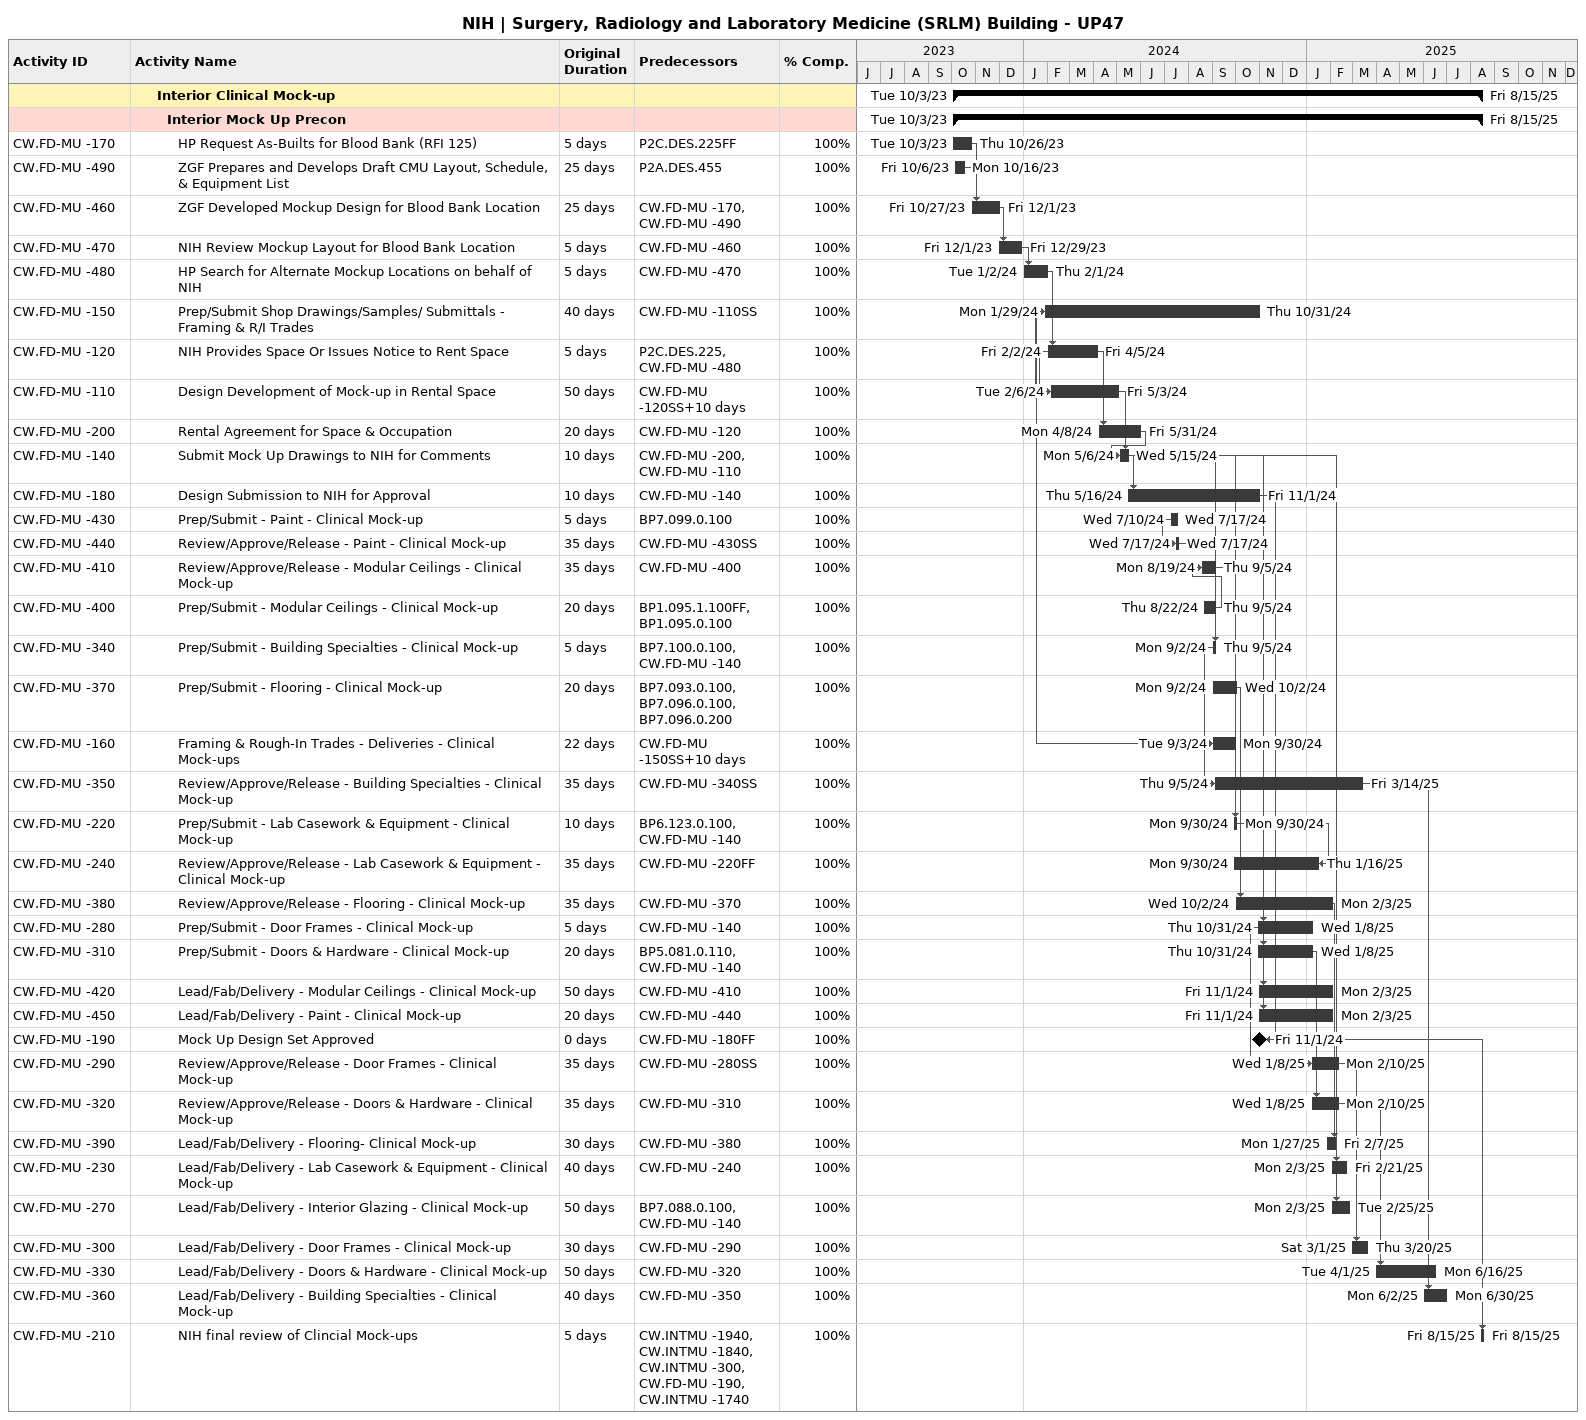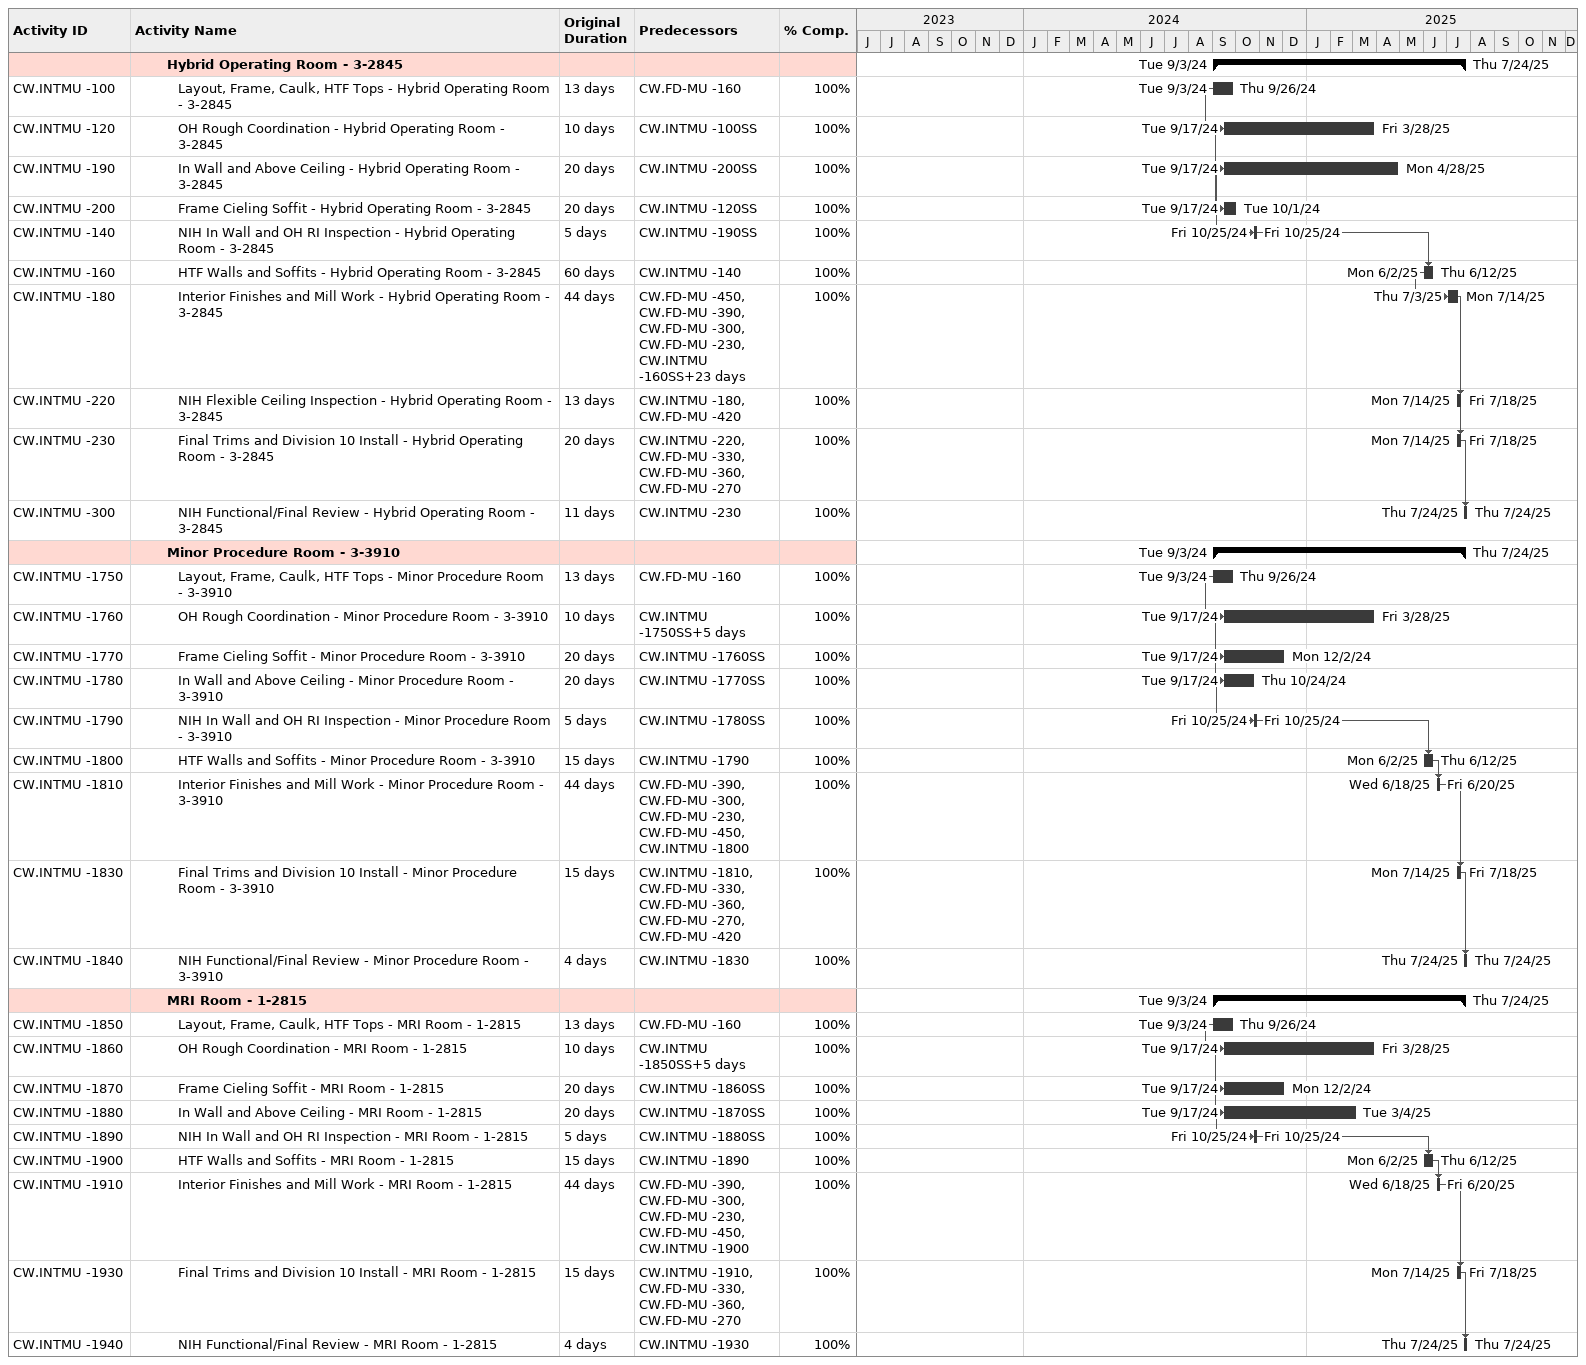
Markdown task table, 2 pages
NIH | Surgery, Radiology and Laboratory Medicine (SRLM) Building - UP47

| ID | Level | Task | Original duration | Start | Finish | Predecessors | % complete |
|---|---|---|---|---|---|---|---|
|  | 3 | **Interior Clinical Mock-up** |  | 2023-10-03 | 2025-08-15 |  |  |
|  | 4 | **Interior Mock Up Precon** |  | 2023-10-03 | 2025-08-15 |  |  |
| CW.FD-MU -170 | 5 | HP Request As-Builts for Blood Bank (RFI 125) | 5d | 2023-10-03 | 2023-10-26 | P2C.DES.225FF | 100 |
| CW.FD-MU -490 | 5 | ZGF Prepares and Develops Draft CMU Layout, Schedule, & Equipment List | 25d | 2023-10-06 | 2023-10-16 | P2A.DES.455 | 100 |
| CW.FD-MU -460 | 5 | ZGF Developed Mockup Design for Blood Bank Location | 25d | 2023-10-27 | 2023-12-01 | CW.FD-MU -170, CW.FD-MU -490 | 100 |
| CW.FD-MU -470 | 5 | NIH Review Mockup Layout for Blood Bank Location | 5d | 2023-12-01 | 2023-12-29 | CW.FD-MU -460 | 100 |
| CW.FD-MU -480 | 5 | HP Search for Alternate Mockup Locations on behalf of NIH | 5d | 2024-01-02 | 2024-02-01 | CW.FD-MU -470 | 100 |
| CW.FD-MU -150 | 5 | Prep/Submit Shop Drawings/Samples/ Submittals - Framing & R/I Trades | 40d | 2024-01-29 | 2024-10-31 | CW.FD-MU -110SS | 100 |
| CW.FD-MU -120 | 5 | NIH Provides Space Or Issues Notice to Rent Space | 5d | 2024-02-02 | 2024-04-05 | P2C.DES.225, CW.FD-MU -480 | 100 |
| CW.FD-MU -110 | 5 | Design Development of Mock-up in Rental Space | 50d | 2024-02-06 | 2024-05-03 | CW.FD-MU -120SS+10d | 100 |
| CW.FD-MU -200 | 5 | Rental Agreement for Space & Occupation | 20d | 2024-04-08 | 2024-05-31 | CW.FD-MU -120 | 100 |
| CW.FD-MU -140 | 5 | Submit Mock Up Drawings to NIH for Comments | 10d | 2024-05-06 | 2024-05-15 | CW.FD-MU -200, CW.FD-MU -110 | 100 |
| CW.FD-MU -180 | 5 | Design Submission to NIH for Approval | 10d | 2024-05-16 | 2024-11-01 | CW.FD-MU -140 | 100 |
| CW.FD-MU -430 | 5 | Prep/Submit - Paint - Clinical Mock-up | 5d | 2024-07-10 | 2024-07-17 | BP7.099.0.100 | 100 |
| CW.FD-MU -440 | 5 | Review/Approve/Release - Paint - Clinical Mock-up | 35d | 2024-07-17 | 2024-07-17 | CW.FD-MU -430SS | 100 |
| CW.FD-MU -410 | 5 | Review/Approve/Release - Modular Ceilings - Clinical Mock-up | 35d | 2024-08-19 | 2024-09-05 | CW.FD-MU -400 | 100 |
| CW.FD-MU -400 | 5 | Prep/Submit - Modular Ceilings - Clinical Mock-up | 20d | 2024-08-22 | 2024-09-05 | BP1.095.1.100FF, BP1.095.0.100 | 100 |
| CW.FD-MU -340 | 5 | Prep/Submit - Building Specialties - Clinical Mock-up | 5d | 2024-09-02 | 2024-09-05 | BP7.100.0.100, CW.FD-MU -140 | 100 |
| CW.FD-MU -370 | 5 | Prep/Submit - Flooring - Clinical Mock-up | 20d | 2024-09-02 | 2024-10-02 | BP7.093.0.100, BP7.096.0.100, BP7.096.0.200 | 100 |
| CW.FD-MU -160 | 5 | Framing & Rough-In Trades - Deliveries - Clinical Mock-ups | 22d | 2024-09-03 | 2024-09-30 | CW.FD-MU -150SS+10d | 100 |
| CW.FD-MU -350 | 5 | Review/Approve/Release - Building Specialties - Clinical Mock-up | 35d | 2024-09-05 | 2025-03-14 | CW.FD-MU -340SS | 100 |
| CW.FD-MU -220 | 5 | Prep/Submit - Lab Casework & Equipment - Clinical Mock-up | 10d | 2024-09-30 | 2024-09-30 | BP6.123.0.100, CW.FD-MU -140 | 100 |
| CW.FD-MU -240 | 5 | Review/Approve/Release - Lab Casework & Equipment - Clinical Mock-up | 35d | 2024-09-30 | 2025-01-16 | CW.FD-MU -220FF | 100 |
| CW.FD-MU -380 | 5 | Review/Approve/Release - Flooring - Clinical Mock-up | 35d | 2024-10-02 | 2025-02-03 | CW.FD-MU -370 | 100 |
| CW.FD-MU -280 | 5 | Prep/Submit - Door Frames - Clinical Mock-up | 5d | 2024-10-31 | 2025-01-08 | CW.FD-MU -140 | 100 |
| CW.FD-MU -310 | 5 | Prep/Submit - Doors & Hardware - Clinical Mock-up | 20d | 2024-10-31 | 2025-01-08 | BP5.081.0.110, CW.FD-MU -140 | 100 |
| CW.FD-MU -420 | 5 | Lead/Fab/Delivery - Modular Ceilings - Clinical Mock-up | 50d | 2024-11-01 | 2025-02-03 | CW.FD-MU -410 | 100 |
| CW.FD-MU -450 | 5 | Lead/Fab/Delivery - Paint - Clinical Mock-up | 20d | 2024-11-01 | 2025-02-03 | CW.FD-MU -440 | 100 |
| CW.FD-MU -190 | 5 | Mock Up Design Set Approved | 0d | 2024-11-01 | 2024-11-01 | CW.FD-MU -180FF | 100 |
| CW.FD-MU -290 | 5 | Review/Approve/Release - Door Frames - Clinical Mock-up | 35d | 2025-01-08 | 2025-02-10 | CW.FD-MU -280SS | 100 |
| CW.FD-MU -320 | 5 | Review/Approve/Release - Doors & Hardware - Clinical Mock-up | 35d | 2025-01-08 | 2025-02-10 | CW.FD-MU -310 | 100 |
| CW.FD-MU -390 | 5 | Lead/Fab/Delivery - Flooring- Clinical Mock-up | 30d | 2025-01-27 | 2025-02-07 | CW.FD-MU -380 | 100 |
| CW.FD-MU -230 | 5 | Lead/Fab/Delivery - Lab Casework & Equipment - Clinical Mock-up | 40d | 2025-02-03 | 2025-02-21 | CW.FD-MU -240 | 100 |
| CW.FD-MU -270 | 5 | Lead/Fab/Delivery - Interior Glazing - Clinical Mock-up | 50d | 2025-02-03 | 2025-02-25 | BP7.088.0.100, CW.FD-MU -140 | 100 |
| CW.FD-MU -300 | 5 | Lead/Fab/Delivery - Door Frames - Clinical Mock-up | 30d | 2025-03-01 | 2025-03-20 | CW.FD-MU -290 | 100 |
| CW.FD-MU -330 | 5 | Lead/Fab/Delivery - Doors & Hardware - Clinical Mock-up | 50d | 2025-04-01 | 2025-06-16 | CW.FD-MU -320 | 100 |
| CW.FD-MU -360 | 5 | Lead/Fab/Delivery - Building Specialties - Clinical Mock-up | 40d | 2025-06-02 | 2025-06-30 | CW.FD-MU -350 | 100 |
| CW.FD-MU -210 | 5 | NIH final review of Clincial Mock-ups | 5d | 2025-08-15 | 2025-08-15 | CW.INTMU -1940, CW.INTMU -1840, CW.INTMU -300, CW.FD-MU -190, CW.INTMU -1740 | 100 |
|  | 4 | **Hybrid Operating Room - 3-2845** |  | 2024-09-03 | 2025-07-24 |  |  |
| CW.INTMU -100 | 5 | Layout, Frame, Caulk, HTF Tops - Hybrid Operating Room - 3-2845 | 13d | 2024-09-03 | 2024-09-26 | CW.FD-MU -160 | 100 |
| CW.INTMU -120 | 5 | OH Rough Coordination - Hybrid Operating Room - 3-2845 | 10d | 2024-09-17 | 2025-03-28 | CW.INTMU -100SS | 100 |
| CW.INTMU -190 | 5 | In Wall and Above Ceiling - Hybrid Operating Room - 3-2845 | 20d | 2024-09-17 | 2025-04-28 | CW.INTMU -200SS | 100 |
| CW.INTMU -200 | 5 | Frame Cieling Soffit - Hybrid Operating Room - 3-2845 | 20d | 2024-09-17 | 2024-10-01 | CW.INTMU -120SS | 100 |
| CW.INTMU -140 | 5 | NIH In Wall and OH RI Inspection - Hybrid Operating Room - 3-2845 | 5d | 2024-10-25 | 2024-10-25 | CW.INTMU -190SS | 100 |
| CW.INTMU -160 | 5 | HTF Walls and Soffits - Hybrid Operating Room - 3-2845 | 60d | 2025-06-02 | 2025-06-12 | CW.INTMU -140 | 100 |
| CW.INTMU -180 | 5 | Interior Finishes and Mill Work - Hybrid Operating Room - 3-2845 | 44d | 2025-07-03 | 2025-07-14 | CW.FD-MU -450, CW.FD-MU -390, CW.FD-MU -300, CW.FD-MU -230, CW.INTMU -160SS+23d | 100 |
| CW.INTMU -220 | 5 | NIH Flexible Ceiling Inspection - Hybrid Operating Room - 3-2845 | 13d | 2025-07-14 | 2025-07-18 | CW.INTMU -180, CW.FD-MU -420 | 100 |
| CW.INTMU -230 | 5 | Final Trims and Division 10 Install - Hybrid Operating Room - 3-2845 | 20d | 2025-07-14 | 2025-07-18 | CW.INTMU -220, CW.FD-MU -330, CW.FD-MU -360, CW.FD-MU -270 | 100 |
| CW.INTMU -300 | 5 | NIH Functional/Final Review - Hybrid Operating Room - 3-2845 | 11d | 2025-07-24 | 2025-07-24 | CW.INTMU -230 | 100 |
|  | 4 | **Minor Procedure Room - 3-3910** |  | 2024-09-03 | 2025-07-24 |  |  |
| CW.INTMU -1750 | 5 | Layout, Frame, Caulk, HTF Tops - Minor Procedure Room - 3-3910 | 13d | 2024-09-03 | 2024-09-26 | CW.FD-MU -160 | 100 |
| CW.INTMU -1760 | 5 | OH Rough Coordination - Minor Procedure Room - 3-3910 | 10d | 2024-09-17 | 2025-03-28 | CW.INTMU -1750SS+5d | 100 |
| CW.INTMU -1770 | 5 | Frame Cieling Soffit - Minor Procedure Room - 3-3910 | 20d | 2024-09-17 | 2024-12-02 | CW.INTMU -1760SS | 100 |
| CW.INTMU -1780 | 5 | In Wall and Above Ceiling - Minor Procedure Room - 3-3910 | 20d | 2024-09-17 | 2024-10-24 | CW.INTMU -1770SS | 100 |
| CW.INTMU -1790 | 5 | NIH In Wall and OH RI Inspection - Minor Procedure Room - 3-3910 | 5d | 2024-10-25 | 2024-10-25 | CW.INTMU -1780SS | 100 |
| CW.INTMU -1800 | 5 | HTF Walls and Soffits - Minor Procedure Room - 3-3910 | 15d | 2025-06-02 | 2025-06-12 | CW.INTMU -1790 | 100 |
| CW.INTMU -1810 | 5 | Interior Finishes and Mill Work - Minor Procedure Room - 3-3910 | 44d | 2025-06-18 | 2025-06-20 | CW.FD-MU -390, CW.FD-MU -300, CW.FD-MU -230, CW.FD-MU -450, CW.INTMU -1800 | 100 |
| CW.INTMU -1830 | 5 | Final Trims and Division 10 Install - Minor Procedure Room - 3-3910 | 15d | 2025-07-14 | 2025-07-18 | CW.INTMU -1810, CW.FD-MU -330, CW.FD-MU -360, CW.FD-MU -270, CW.FD-MU -420 | 100 |
| CW.INTMU -1840 | 5 | NIH Functional/Final Review - Minor Procedure Room - 3-3910 | 4d | 2025-07-24 | 2025-07-24 | CW.INTMU -1830 | 100 |
|  | 4 | **MRI Room - 1-2815** |  | 2024-09-03 | 2025-07-24 |  |  |
| CW.INTMU -1850 | 5 | Layout, Frame, Caulk, HTF Tops - MRI Room - 1-2815 | 13d | 2024-09-03 | 2024-09-26 | CW.FD-MU -160 | 100 |
| CW.INTMU -1860 | 5 | OH Rough Coordination - MRI Room - 1-2815 | 10d | 2024-09-17 | 2025-03-28 | CW.INTMU -1850SS+5d | 100 |
| CW.INTMU -1870 | 5 | Frame Cieling Soffit - MRI Room - 1-2815 | 20d | 2024-09-17 | 2024-12-02 | CW.INTMU -1860SS | 100 |
| CW.INTMU -1880 | 5 | In Wall and Above Ceiling - MRI Room - 1-2815 | 20d | 2024-09-17 | 2025-03-04 | CW.INTMU -1870SS | 100 |
| CW.INTMU -1890 | 5 | NIH In Wall and OH RI Inspection - MRI Room - 1-2815 | 5d | 2024-10-25 | 2024-10-25 | CW.INTMU -1880SS | 100 |
| CW.INTMU -1900 | 5 | HTF Walls and Soffits - MRI Room - 1-2815 | 15d | 2025-06-02 | 2025-06-12 | CW.INTMU -1890 | 100 |
| CW.INTMU -1910 | 5 | Interior Finishes and Mill Work - MRI Room - 1-2815 | 44d | 2025-06-18 | 2025-06-20 | CW.FD-MU -390, CW.FD-MU -300, CW.FD-MU -230, CW.FD-MU -450, CW.INTMU -1900 | 100 |
| CW.INTMU -1930 | 5 | Final Trims and Division 10 Install - MRI Room - 1-2815 | 15d | 2025-07-14 | 2025-07-18 | CW.INTMU -1910, CW.FD-MU -330, CW.FD-MU -360, CW.FD-MU -270 | 100 |
| CW.INTMU -1940 | 5 | NIH Functional/Final Review - MRI Room - 1-2815 | 4d | 2025-07-24 | 2025-07-24 | CW.INTMU -1930 | 100 |
